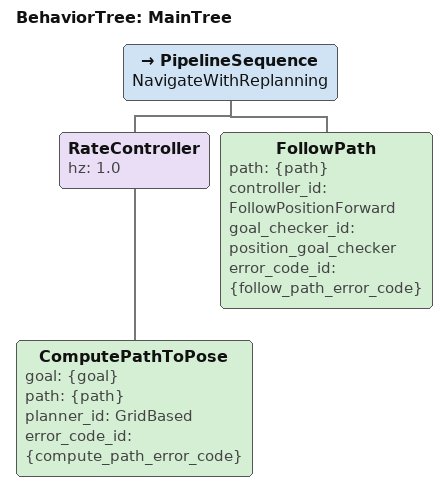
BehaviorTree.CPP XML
<!-- Position-only navigation. The waypoint client stops, then aligns yaw via Spin.
     No automatic recovery may override the requested travel direction. -->
<root BTCPP_format="4" main_tree_to_execute="MainTree">
  <BehaviorTree ID="MainTree">
    <PipelineSequence name="NavigateWithReplanning">
      <!-- hz는 경로 재계획 빈도이며 planner expected_planner_frequency와 다릅니다. -->
      <RateController hz="1.0">
        <ComputePathToPose goal="{goal}" path="{path}" planner_id="GridBased"
                           error_code_id="{compute_path_error_code}"/>
      </RateController>
      <!-- controller_id와 goal_checker_id는 Burger1 Nav2 YAML의 등록 ID와 일치해야 합니다. -->
      <FollowPath path="{path}" controller_id="FollowPositionForward" goal_checker_id="position_goal_checker"
                  error_code_id="{follow_path_error_code}"/>
    </PipelineSequence>
  </BehaviorTree>
</root>
